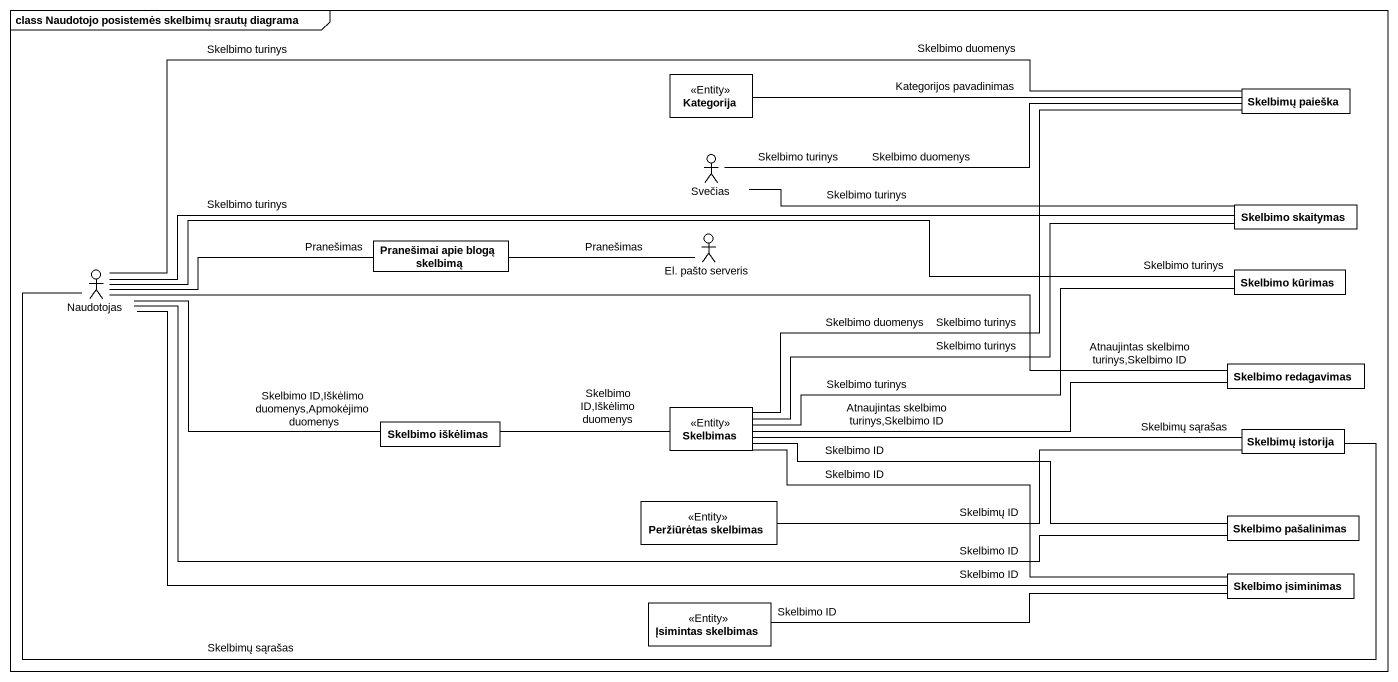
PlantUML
@startuml
mainframe class Naudotojo posistemės skelbimų srautų diagrama
allowmixing
hide circle
hide empty members
class Kategorija <<Entity>>
class "Skelbimų paieška" as Skelbimų_paieška
actor Svečias
actor "El. pašto serveris" as El_pašto_serveris
class "Skelbimo skaitymas" as Skelbimo_skaitymas
actor Naudotojas
class "Pranešimai apie blogą skelbimą" as Pranešimai_apie_blogą
class "Skelbimo kūrimas" as Skelbimo_kūrimas
class "Skelbimo redagavimas" as Skelbimo_redagavimas
class "Skelbimo iškėlimas" as Skelbimo_iškėlimas
class Skelbimas <<Entity>>
class "Skelbimų istorija" as Skelbimų_istorija
class "Peržiūrėtas skelbimas" as Peržiūrėtas_skelbimas <<Entity>>
class "Skelbimo pašalinimas" as Skelbimo_pašalinimas
class "Įsimintas skelbimas" as Įsimintas_skelbimas <<Entity>>
class "Skelbimo įsiminimas" as Skelbimo_įsiminimas
Kategorija -right- Skelbimų_paieška : Kategorijos pavadinimas
Svečias -right- Skelbimų_paieška : Skelbimo turinys\nSkelbimo duomenys
Svečias -right- Skelbimo_skaitymas : Skelbimo turinys
Naudotojas -right- Skelbimų_paieška : Skelbimo duomenys\nSkelbimo turinys
Naudotojas -right- Skelbimo_skaitymas : Skelbimo turinys
Naudotojas -right- Pranešimai_apie_blogą : Pranešimas
Naudotojas -right- Skelbimo_kūrimas : Skelbimo turinys
Naudotojas -right- Skelbimo_redagavimas : Atnaujintas skelbimo turinys,Skelbimo ID
Naudotojas -right- Skelbimo_iškėlimas : Skelbimo ID,Iškėlimo duomenys,Apmokėjimo duomenys
Naudotojas -right- Skelbimo_pašalinimas : Skelbimo ID
Naudotojas -right- Skelbimo_įsiminimas : Skelbimo ID
Pranešimai_apie_blogą -right- El_pašto_serveris : Pranešimas
Skelbimo_iškėlimas -right- Skelbimas : Skelbimo ID,Iškėlimo duomenys
Skelbimas -right- Skelbimų_paieška : Skelbimo turinys\nSkelbimo duomenys
Skelbimas -right- Skelbimo_skaitymas : Skelbimo turinys
Skelbimas -right- Skelbimo_kūrimas : Skelbimo turinys
Skelbimas -right- Skelbimo_redagavimas : Atnaujintas skelbimo turinys,Skelbimo ID
Skelbimas -right- Skelbimų_istorija : Skelbimų sąrašas
Skelbimas -right- Skelbimo_pašalinimas : Skelbimo ID
Skelbimas -right- Skelbimo_įsiminimas : Skelbimo ID
Skelbimų_istorija -left- Naudotojas : Skelbimų sąrašas
Peržiūrėtas_skelbimas -right- Skelbimų_istorija : Skelbimų ID
Įsimintas_skelbimas -right- Skelbimo_įsiminimas : Skelbimo ID
@enduml
